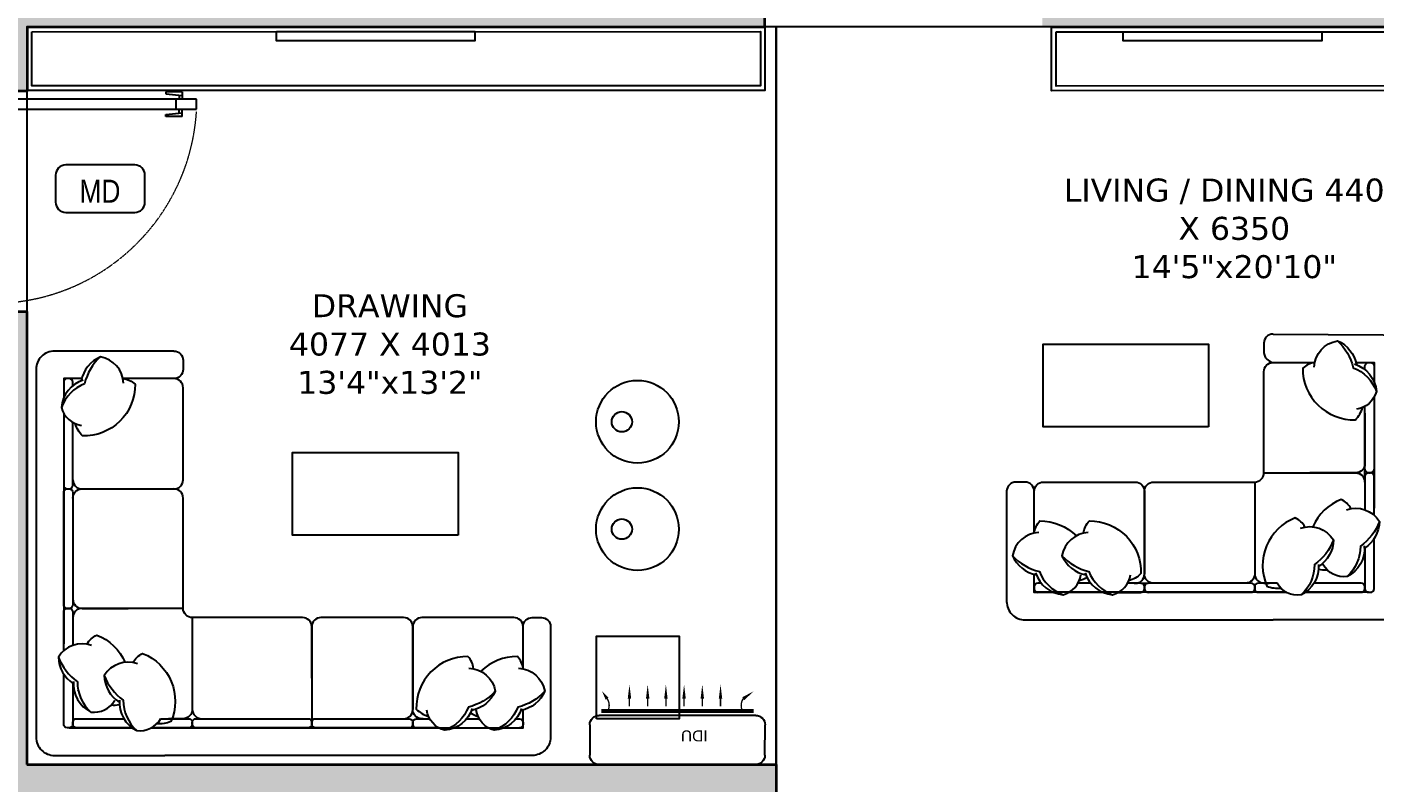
# Model space of a CAD drawing. Header units: millimetres. Extents: x -9976 to 131129, y -15735 to 207061.
# Drawn here: x 113884 to 121221, y 193638 to 197751 of the extents above; entities that cross this region are included whole.
import ezdxf
from ezdxf.enums import TextEntityAlignment as Align

# ---------------------------------------------------------------- set-up
doc = ezdxf.new("R2010")
doc.units = ezdxf.units.MM
doc.linetypes.add('3BHK  WEST_UN-3$0$DASHED', pattern=[0.75, 0.5, -0.25])
for name, color, linetype in [('A-Door', 11, 'Continuous'), ('A-Elevation 10', 8, 'Continuous'), ('A-Furniture', 8, 'Continuous'), ('A-Hatch', 252, 'Continuous'), ('A-Room Boundary', 44, 'Continuous'), ('A-Text Main', 44, 'Continuous')]:
    doc.layers.add(name, color=color, linetype=linetype)
doc.layers.add('A-Wall', color=240, linetype='Continuous', lineweight=35)
doc.styles.add('2024-08-29_TOWER-A$0$simplex-0.8', font='simplex.shx', dxfattribs={"width": 0.8})
doc.styles.add('3BHK  WEST_UN-2$0$AMISH', font='arial.ttf')
doc.styles.add('3BHK  WEST_UN-2$0$grid_text', font='verdana.ttf')
doc.styles.add('ARIAL', font='ARIALN.TTF')

# ---------------------------------------------------------------- blocks, each defined once
blk = doc.blocks.new('3BHK  WEST_UN-2$0$2024-08-29_TOWER-A$0$SIDE TABLE')
at = {"layer": 'A-Furniture'}
blk.add_lwpolyline([(0.45, 0), (0, 0), (0, 0.45), (0.45, 0.45)], close=True, dxfattribs=at)
blk = doc.blocks.new('3BHK  WEST_UN-2$0$A$C8a0db919')
at = {"layer": 'A-Furniture'}
for points in [[(1450, 1554.8, 0.414214), (1400, 1504.8), (1400, 1454.8, 0.351113), (1450, 1400), (1677.5, 1400)], [(1450, 1554.8), (2050, 1550, -0.414214), (2150, 1450), (2150, 100, -0.414214), (2050, 0), (1450, 0)], [(1674.4, 1374.9, -0.356772), (1800.5, 1518.2, -0.249542), (1904.3, 1388.4, 9.61688)], [(1800.5, 1518.2, -0.14773), (1886.4, 1372, -0.213343), (2012.4, 1243.1, -0.178662)], [(750, 419.6), (750, 700, -0.414214), (800, 750), (1350, 750, 0.414214), (1400, 800), (1400, 1350, -0.414214), (1450, 1400), (1450, 1400)], [(1677.5, 1400.1, 0.165541), (1611.4, 1369.2, 0.425989), (1897.9, 1088.4, 0.121523), (1937.3, 1155, -7.115464)], [(1950, 1361.8), (1950, 1380, -0.414214), (1970, 1400), (1980, 1400, -0.414214), (2000, 1380)], [(1893.3, 1392.2, -0.306663), (2012.4, 1243.1, -0.30633), (1903.6, 1145.7, 0.872847)], [(2000, 1211.6), (2000, 820, -0.414214), (1980, 800), (1970, 800, -0.414214), (1950, 820), (1950, 1161.3, -0.414214)], [(1950, 1125), (1950, 850, -0.414214), (1900, 800), (1650, 800)], [(150, 572.5), (150, 700, 0.414214), (100, 750), (50, 750, 0.414214), (0, 700)], [(150, 472.9), (150, 700, -0.414214), (200, 750), (700, 750, -0.414214), (750, 700), (750, 249.5)], [(1350, 750), (1350, 250, 0.414214), (1400, 200), (1429.1, 200)], [(1400, 800), (1900, 800, -0.414214), (1950, 750), (1950, 625.6)], [(1950, 750, 0.414214), (1900, 800)], [(2000, 569.7), (2000, 780, 0.414214), (1980, 800), (1970, 800, 0.414214), (1950, 780), (1950, 599.1)], [(0, 700), (0, 100, 0.414214), (100, 0), (1450, 0)], [(1873.5, 605.2, 0.165541), (1820.2, 655, 0.200231), (1666, 506.3, 0.121523)], [(1849, 598.6, -0.356772), (2028.9, 535.1, -0.249542), (1947.2, 390.3, 9.61688)], [(149.9, 472, -0.165541), (180.8, 538, -0.200231), (379.3, 457.6, -0.121523)], [(419.2, 472, -0.165541), (450.2, 538, -0.425989), (731, 251.6, -0.121523), (664.3, 212.1, 7.115464)], [(1623.6, 504.8, 0.165541), (1570.3, 554.5, 0.425989), (1416.5, 184, 0.121523), (1493.1, 172.3, -7.115464)], [(2028.9, 535.1, -0.14773), (1925.4, 400.9, -0.213343), (1852.7, 235.9, -0.178662)], [(175.1, 475, 0.356772), (31.8, 349, 0.249542), (161.6, 245.1, -9.61688)], [(444.4, 475, 0.356772), (301.2, 349, 0.249542), (431, 245.1, -9.61688)], [(694, 199.5), (700, 199.5, 0.414214), (750, 249.5), (750, 474.7)], [(1599.1, 498.2, -0.356772), (1779, 434.7, -0.249542), (1697.3, 289.9, 9.61688)], [(1950, 392.2), (1950, 170, 0.414214), (1970, 150), (1980, 150, 0.414214), (2000, 170), (2000, 442.5)], [(1779, 434.7, -0.14773), (1675.5, 300.5, -0.213343), (1602.8, 135.4, -0.178662)], [(1946.7, 402.1, -0.306663), (1852.7, 235.9, -0.30633), (1721.7, 300.5, 0.872847)], [(31.8, 349, 0.14773), (178, 263.1, 0.213343), (306.9, 137, 0.178662)], [(301.2, 349, 0.14773), (447.3, 263.1, 0.213343), (576.2, 137, 0.178662)], [(1696.7, 301.6, -0.306663), (1602.8, 135.4, -0.30633), (1471.8, 200.1, 0.872847)], [(255.2, 149.5), (150, 149.5), (150, 247.7, 0.414214)], [(157.8, 256.2, 0.306663), (306.9, 137, 0.30633), (404.3, 245.9, -0.872847)], [(436.9, 231.7, -0.071865), (395, 212.1, 7.115464)], [(427.1, 256.2, 0.306663), (576.2, 137, 0.30633), (673.7, 245.9, -0.872847)], [(800, 199.5, -0.414214), (750, 249.5)], [(1350, 250), (1350, 250, -0.414214), (1300, 200), (1183.2, 200)], [(1696.8, 275.2, 0.071865), (1743, 272.7, -7.115464)], [(188.2, 199.5), (170, 199.5, 0.414214), (150, 179.5), (150, 169.5, 0.414214), (170, 149.5)], [(457.5, 199.5), (388.7, 199.5, 0.414214)], [(607.7, 149.5), (730, 149.5, 0.414214), (750, 169.5), (750, 179.5, 0.414214), (730, 199.5), (658.1, 199.5, 0.414214)], [(1471.9, 200), (1370, 200, 0.414214), (1350, 180), (1350, 170, 0.414214), (1370, 150), (1523, 150)], [(1626.9, 150), (1930, 150, 0.414214), (1950, 170), (1950, 180, 0.414214), (1930, 200), (1672.8, 200)]]:
    blk.add_lwpolyline(points, format="xyb", dxfattribs=at)
for points in [[(1901.7, 1400), (2000, 1400), (2000, 1294.8)], [(2000, 1211.6), (2000, 607.7)], [(1921.2, 352.2), (1920.6, 353.8)], [(1523, 150), (150, 150)], [(524.5, 149.5), (338.4, 149.5)], [(1970, 150), (1626.9, 150)]]:
    blk.add_lwpolyline(points, dxfattribs=at)
for points in [[(2000, 820), (2000, 780, 0.414214), (1980, 800), (1970, 800, 0.414214), (1950, 780), (1950, 820, 0.414214), (1970, 800), (1980, 800, 0.414214)], [(730, 200), (770, 199.5, 0.414214), (750, 179.5), (750, 169.5, 0.414214), (770, 149.5), (730, 150, 0.414214), (750, 170), (750, 180, 0.414214)], [(1330, 200), (770, 200, 0.414214), (750, 180), (750, 170, 0.414214), (770, 150), (1330, 150, 0.414214), (1350, 170), (1350, 180, 0.414214)]]:
    blk.add_lwpolyline(points, format="xyb", close=True, dxfattribs=at)
blk = doc.blocks.new('3BHK  WEST_UN-2$0$A$C5b52bd6b')
at = {"layer": 'A-Furniture'}
for points in [[(750, 2200), (100, 2200, 0.414214), (0, 2100), (0, 100, 0.414214), (100, 0), (700, 0)], [(349.5, 2168.2, 0.14773), (263.6, 2022, 0.213343), (137.6, 1893.1, 0.178662)], [(475.6, 2024.9, 0.356772), (349.5, 2168.2, 0.249542), (245.7, 2038.4, -9.61688)], [(750, 2200, -0.414214), (800, 2150), (800, 2100, -0.414214), (750, 2050), (472.5, 2050)], [(256.7, 2042.2, 0.306663), (137.6, 1893.1, 0.30633), (246.4, 1795.7, -0.872847)], [(200, 2011.8), (200, 2030, 0.414214), (180, 2050), (170, 2050, 0.414214), (150, 2030)], [(472.5, 2050.1, -0.165541), (538.6, 2019.2, -0.425989), (252.1, 1738.4, -0.121523), (212.7, 1805, 7.115464)], [(1500, 419.6), (1500, 700, 0.414214), (1450, 750), (850, 750, -0.414214), (800, 800), (800, 1400, 0.414214), (750, 1450, 0.414214), (800, 1500), (800, 2000, 0.414214), (750, 2050), (750, 2050)], [(150, 1861.6), (150, 1470, 0.414214), (170, 1450), (180, 1450, 0.414214), (200, 1470), (200, 1811.3, 0.414214)], [(200, 1500, 0.414214), (250, 1450), (750, 1450, 0.414214)], [(200, 1400, -0.414214), (250, 1450)], [(200, 1125), (200, 850, 0.414214), (250, 800), (500, 800)], [(150, 569.7), (150, 780, -0.414214), (170, 800), (180, 800, -0.414214), (200, 780), (200, 599.1)], [(800, 800), (250, 800, 0.414214), (200, 750), (200, 625.6)], [(850, 750), (850, 250, -0.414214), (800, 200), (720.9, 200)], [(2050, 474.7), (2050, 700, 0.414214), (2000, 750), (1550, 750, 0.414214), (1500, 700), (1500, 180.2)], [(2650, 472.9), (2650, 700, 0.414214), (2600, 750), (2100, 750, 0.414214), (2050, 700), (2050, 249.5)], [(2650, 572.5), (2650, 700, -0.414214), (2700, 750), (2750, 750, -0.414214), (2800, 700)], [(2800, 700), (2800, 100, -0.414214), (2700, 0), (700, 0)], [(301, 598.6, 0.356772), (121.1, 535.1, 0.249542), (202.8, 390.3, -9.61688)], [(276.5, 605.2, -0.165541), (329.8, 655, -0.200231), (484, 506.3, -0.121523)], [(121.1, 535.1, 0.14773), (224.6, 400.9, 0.213343), (297.3, 235.9, 0.178662)], [(526.4, 504.8, -0.165541), (579.7, 554.5, -0.425989), (733.5, 184, -0.121523), (656.9, 172.3, 7.115464)], [(2380.8, 472, 0.165541), (2349.8, 538, 0.425989), (2069, 251.6, 0.121523), (2135.7, 212.1, -7.115464)], [(2650.1, 472, 0.165541), (2619.2, 538, 0.200231), (2420.7, 457.6, 0.121523)], [(200, 392.2), (200, 170, -0.414214), (180, 150), (170, 150, -0.414214), (150, 170), (150, 442.5)], [(550.9, 498.2, 0.356772), (371, 434.7, 0.249542), (452.7, 289.9, -9.61688)], [(2106, 199.5), (2100, 199.5, -0.414214), (2050, 249.5), (2050, 474.7)], [(2355.6, 475, -0.356772), (2498.8, 349, -0.249542), (2369, 245.1, 9.61688)], [(2624.9, 475, -0.356772), (2768.2, 349, -0.249542), (2638.4, 245.1, 9.61688)], [(203.3, 402.1, 0.306663), (297.3, 235.9, 0.30633), (428.3, 300.5, -0.872847)], [(371, 434.7, 0.14773), (474.5, 300.5, 0.213343), (547.2, 135.4, 0.178662)], [(453.3, 301.6, 0.306663), (547.2, 135.4, 0.30633), (678.2, 200.1, -0.872847)], [(2498.8, 349, -0.14773), (2352.7, 263.1, -0.213343), (2223.8, 137, -0.178662)], [(2768.2, 349, -0.14773), (2622, 263.1, -0.213343), (2493.1, 137, -0.178662)], [(453.2, 275.2, -0.071865), (407, 272.7, 7.115464)], [(850, 250), (850, 250, 0.414214), (900, 200), (1016.8, 200)], [(2000, 199.5, 0.414214), (2050, 249.5)], [(2372.9, 256.2, -0.306663), (2223.8, 137, -0.30633), (2126.3, 245.9, 0.872847)], [(2363.1, 231.7, 0.071865), (2405, 212.1, -7.115464)], [(2642.2, 256.2, -0.306663), (2493.1, 137, -0.30633), (2395.7, 245.9, 0.872847)], [(2544.8, 149.5), (2650, 149.5), (2650, 247.7, -0.414214)], [(523.1, 150), (220, 150, -0.414214), (200, 170), (200, 180, -0.414214), (220, 200), (477.2, 200)], [(678.1, 200), (830, 200, -0.414214), (850, 180), (850, 170, -0.414214), (830, 150), (627, 150)], [(2192.3, 149.5), (2070, 149.5, -0.414214), (2050, 169.5), (2050, 179.5, -0.414214), (2070, 199.5), (2141.9, 199.5, -0.414214)], [(2342.5, 199.5), (2411.3, 199.5, -0.414214)], [(2611.8, 199.5), (2630, 199.5, -0.414214), (2650, 179.5), (2650, 169.5, -0.414214), (2630, 149.5)]]:
    blk.add_lwpolyline(points, format="xyb", dxfattribs=at)
for points in [[(248.3, 2050), (150, 2050), (150, 1944.8)], [(150, 1861.6), (150, 607.7)], [(228.8, 352.2), (229.4, 353.8)], [(180, 150), (523.1, 150)], [(627, 150), (2650, 150)], [(2275.5, 149.5), (2461.6, 149.5)]]:
    blk.add_lwpolyline(points, dxfattribs=at)
for points in [[(150, 820), (150, 1430, -0.414214), (170, 1450), (180, 1450, -0.414214), (200, 1430), (200, 820, -0.414214), (180, 800), (170, 800, -0.414214)], [(870, 200), (1480, 200, -0.414214), (1500, 180), (1500, 170, -0.414214), (1480, 150), (870, 150, -0.414214), (850, 170), (850, 180, -0.414214)], [(1520, 200), (2030, 199.5, -0.414214), (2050, 179.5), (2050, 169.5, -0.414214), (2030, 149.5), (1520, 150, -0.414214), (1500, 170), (1500, 180, -0.414214)]]:
    blk.add_lwpolyline(points, format="xyb", close=True, dxfattribs=at)
blk = doc.blocks.new('A$Cd470dc81')
at = {"layer": 'A-Door'}
for p, q in [((0, -55.5), (0, 0)), ((0, 0), (62.5, 0)), ((62.5, 0), (62.5, -44.4)), ((55.5, -55.5), (0, -55.5)), ((62.5, -44.4), (55.5, -44.4)), ((55.5, -44.4), (55.5, -55.5)), ((90.2, -33.3), (56.9, -33.3)), ((1173.1, -44.4), (62.5, -44.4)), ((62.5, -44.4), (62.5, -99.9)), ((73.6, -16.7), (73.6, -50)), ((173.5, -99.9), (173.5, -44.4)), ((1006.5, -5.6), (1006.5, -16.7)), ((1095.4, -5.6), (1006.5, -5.6)), ((1006.5, -16.7), (1095.4, -24.9)), ((1062, -99.9), (1062, -44.4)), ((1078.7, -23.3), (1078.7, -44.4)), ((1095.4, -5.6), (1095.4, -44.4)), ((1173.1, -99.9), (1173.1, -44.4)), ((62.5, -99.9), (1173.1, -99.9)), ((62.5, -99.9), (62.5, -99.9)), ((1006.5, -127.7), (1095.4, -119.5)), ((1006.5, -138.8), (1006.5, -127.7)), ((1095.4, -138.8), (1006.5, -138.8)), ((1078.7, -121), (1078.7, -99.9)), ((1095.4, -138.8), (1095.4, -99.9)), ((55.5, -1144.5), (0, -1144.5)), ((0, -1144.5), (0, -1200)), ((55.5, -1155.6), (55.5, -1144.5)), ((62.5, -1155.6), (55.5, -1155.6)), ((62.5, -1200), (62.5, -1155.6)), ((0, -1200), (62.5, -1200))]:
    blk.add_line(p, q, dxfattribs=at)
blk.add_circle((73.6, -33.3), 11.1, dxfattribs=at)
at = {"layer": 'A-Door', "linetype": '3BHK  WEST_UN-3$0$DASHED', "lineweight": 0}
blk.add_arc((61.2, -41.8), 1113.8, 270.08223, 356.3506, dxfattribs=at)
blk = doc.blocks.new('3BHK  WEST_UN-2$0$WALL MOUNTED SPLIT AC')
for p, q in [((18065.12, -8113.34), (18065.11, -8079.5)), ((18067.15, -8077.46), (18073.71, -8077.46)), ((18075.75, -8079.5), (18075.75, -8113.29)), ((18064.01, -8112.84, 0), (18064, -8079.99, 0)), ((18064.41, -8112.84, 0), (18064.41, -8079.99, 0)), ((18073.72, -8115.33), (18067.16, -8115.38))]:
    blk.add_line(p, q)
at = {"elevation": 0}
for points in [[(18059.86, -8080.11, 0, 0.75, 0), (18061.51, -8081.22, 0.75, 0.75, 0)], [(18058.43, -8086.05, 0, 0.75, 0), (18061.52, -8086.05, 0.75, 0.75, 0)], [(18058.44, -8089.99, 0, 0.75, 0), (18061.52, -8089.99, 0.75, 0.75, 0)], [(18058.44, -8093.93, 0, 0.75, 0), (18061.52, -8093.93, 0.75, 0.75, 0)], [(18058.44, -8097.86, 0, 0.75, 0), (18061.52, -8097.86, 0.75, 0.75, 0)], [(18058.44, -8101.8, 0, 0.75, 0), (18061.52, -8101.8, 0.75, 0.75, 0)], [(18058.44, -8105.74, 0, 0.75, 0), (18061.52, -8105.74, 0.75, 0.75, 0)], [(18059.87, -8112.95, 0, 0.75, 0), (18061.51, -8110.65, 0.75, 0.75, 0)]]:
    blk.add_lwpolyline(points, format="xyseb", dxfattribs=at)
at = {"const_width": 0.3, "elevation": 0}
for points in [[(18061.51, -8081.22, 0.246742), (18063.87, -8081.49, -4.761831)], [(18061.51, -8110.65, -0.246742), (18063.87, -8110.38, 4.761831)]]:
    blk.add_lwpolyline(points, format="xyb", dxfattribs=at)
for points in [[(18061.52, -8086.05), (18063.17, -8086.05)], [(18061.52, -8089.99), (18063.17, -8089.99)], [(18061.52, -8093.93), (18063.17, -8093.93)], [(18061.52, -8097.86), (18063.17, -8097.86)], [(18061.52, -8101.8), (18063.17, -8101.8)], [(18061.52, -8105.74), (18063.17, -8105.74)]]:
    blk.add_lwpolyline(points, dxfattribs=at)
for centre, start, end in [((18067.15, -8079.5), 90.0082, 180.0082), ((18073.71, -8079.5), 0.0078, 90.0078), ((18067.16, -8113.34), 180.0082, 270.0082), ((18073.71, -8113.29), 270.0078, 0.0078)]:
    blk.add_arc(centre, 2.04, start, end)
at = {"layer": 'A-Elevation 10', "style": '3BHK  WEST_UN-2$0$AMISH'}
blk.add_attdef('IDU', text='', height=2.4, rotation=90.0082, dxfattribs=at).set_placement((17772.56, -7418.94, 0), align=Align.MIDDLE_CENTER)
blk = doc.blocks.new('2024-08-29_TOWER-A$0$WNTG')
at = {"layer": 'A-Text Main'}
blk.add_lwpolyline([(-187.8, 246.2), (187.8, 246.2, -0.414214), (242.8, 191.2), (242.8, 43.3, -0.414214), (187.8, -11.7), (-187.8, -11.7, -0.414214), (-242.8, 43.3), (-242.8, 191.2, -0.414214)], format="xyb", close=True, dxfattribs=at)
at = {"layer": 'A-Text Main', "style": '2024-08-29_TOWER-A$0$simplex-0.8', "width": 0.8}
blk.add_attdef('WNTG', text='', height=150, dxfattribs=at).set_placement((-1.6, 43), align=Align.CENTER)
blk = doc.blocks.new('Unit_2')
at = {"layer": 'A-Hatch', "linetype": 'Continuous'}
h = blk.add_hatch(color=256, dxfattribs=at)
h.dxf.hatch_style = 1
h.paths.add_polyline_path([(252.1, 9544.7), (4266.6, 9544.7), (4266.6, 9794.7), (250, 9794.7), (250, 14070.1), (817, 14070.1), (817, 14320.1), (0, 14320.1), (0, 9197), (252.1, 9197)])
h.paths.add_polyline_path([(6027, 13970.8), (6027, 14320.1), (4167, 14320.1), (4167, 14070.1), (5777, 14070.1), (5777, 13970.8)])
h.paths.add_polyline_path([(7687, 14320.1), (7437, 14320.1), (7437, 12653), (7687, 12653), (7687, 14070.1), (9364.7, 14070.1), (9364.7, 14320.1)])
h.paths.add_polyline_path([(5777, 13220.8), (5777, 9544.7), (7687, 9544.7), (7687, 9794.7), (6027, 9794.7), (6027, 13220.8)])
h.paths.add_polyline_path([(11114.6, 9794.7), (8686.6, 9794.7), (8686.6, 9544.7), (11364.6, 9544.7), (11364.6, 13220.1), (11114.6, 13220.1)])
h.paths.add_polyline_path([(11364.6, 5755), (8726.6, 5755), (8726.6, 5505), (11114.6, 5505), (11114.6, 0), (11364.6, 0)])
h.paths.add_polyline_path([(7625, 250), (7625, 3195), (5741, 3195), (5741, 2995), (7425, 2995), (7425, 250), (6799.5, 250), (6799.5, 0), (8075, 0), (8075, 250)])
h.paths.add_polyline_path([(4327, 1729.3), (4327, 3735), (4127, 3735), (4127, 1729.3)], flags=17)
h.paths.add_polyline_path([(250, 5532), (4327, 5532), (4327, 4735), (4127, 4735), (4127, 5332), (250, 5332), (250, 250), (3029.9, 250), (3029.9, 0), (0, 0), (0, 7997), (250, 7997)])
h.paths.add_polyline_path([(4129.9, 0), (6049.5, 0), (6049.5, 250), (5841, 250), (5841, 962.8), (5741, 962.8), (5741, 250), (4129.9, 250)])
at = {"layer": 'A-Furniture', "linetype": 'Continuous'}
for points in [[(252.1, 9544.7), (4266.6, 9544.7), (4266.6, 9199.7), (252.1, 9198.8)], [(5827, 9544), (7687, 9544), (7687, 9199), (5827, 9198.1)], [(277.1, 9518.8), (4241.6, 9519.7), (4241.6, 9224.7), (277.1, 9223.8)], [(1608.1, 9519.7), (2688.1, 9519.7), (2688.1, 9469.7), (1608.1, 9469.7)], [(5852, 9518.1), (7662, 9519), (7662, 9224), (5852, 9223.1)], [(6217, 9518.9), (7297, 9518.9), (7297, 9468.9), (6217, 9468.9)], [(6679.9, 7369.4), (5779.9, 7369.4), (5779.9, 7819.4), (6679.9, 7819.4)], [(2596.1, 6779.6), (1696.1, 6779.6), (1696.1, 7229.6), (2596.1, 7229.6)]]:
    blk.add_lwpolyline(points, close=True, dxfattribs=at)
for centre, radius in [((3572.6, 7397.1), 225), ((3488, 7397.1), 55.3), ((3572.6, 6813.1), 225), ((3488, 6813.1), 55.3)]:
    blk.add_circle(centre, radius, dxfattribs=at)
at = {"layer": 'A-Room Boundary', "color": 3, "linetype": 'Continuous'}
for points in [[(250, 5532), (4327, 5532), (4327, 9544.7), (250, 9544.7)], [(4327, 3195), (8726.6, 3195), (8726.6, 9544.7), (4327, 9544.7)]]:
    blk.add_lwpolyline(points, close=True, dxfattribs=at)
at = {"layer": 'A-Wall'}
for points in [[(252.1, 9544.7), (4266.6, 9544.7), (4266.6, 9794.7), (250, 9794.7), (250, 14070.1), (817, 14070.1), (817, 14320.1), (0, 14320.1), (0, 9197), (252.1, 9197)], [(250, 5532), (4327, 5532), (4327, 4735), (4127, 4735), (4127, 5332), (250, 5332), (250, 250), (3029.9, 250), (3029.9, 0), (0, 0), (0, 7997), (250, 7997)]]:
    blk.add_lwpolyline(points, close=True, dxfattribs=at)
at = {"layer": 'A-Door', "linetype": 'Continuous'}
blk.add_blockref('A$Cd470dc81', (0, 9197), dxfattribs=at)
at = {"layer": 'A-Elevation 10', "color": 2}
ref = blk.add_blockref('3BHK  WEST_UN-2$0$WALL MOUNTED SPLIT AC', (-200014.7, 460538.8), dxfattribs=dict(at, xscale=-25.17221723757716, yscale=25.17221723757716, zscale=25.17221723757715, rotation=90))
ref.add_attrib('IDU', 'IDU', dxfattribs={"layer": 'A-Furniture', "height": 60.41, "rotation": 179.99177, "style": '3BHK  WEST_UN-2$0$AMISH'}).set_placement((3881.8, 5688.2, 0), align=Align.MIDDLE_CENTER)
at = {"layer": 'A-Furniture', "ltscale": 600}
for name, p in [('3BHK  WEST_UN-2$0$A$C8a0db919', (5582, 6319.4)), ('3BHK  WEST_UN-2$0$A$C5b52bd6b', (300, 5582))]:
    blk.add_blockref(name, p, dxfattribs=at)
at = {"layer": 'A-Furniture', "ltscale": 600, "xscale": 1000, "yscale": 1000, "zscale": 1000, "rotation": 270}
blk.add_blockref('3BHK  WEST_UN-2$0$2024-08-29_TOWER-A$0$SIDE TABLE', (3349.7, 6231.5), dxfattribs=at)
at = {"layer": 'A-Text Main'}
ref = blk.add_blockref('2024-08-29_TOWER-A$0$WNTG', (648.9, 8782.4), dxfattribs=dict(at, xscale=-1, rotation=180))
ref.add_attrib('WNTG', 'MD', dxfattribs={"height": 125, "style": 'ARIAL'}).set_placement((647.3, 8588.9), align=Align.CENTER)
at = {"layer": 'A-Text Main', "color": 3, "linetype": 'Continuous', "char_height": 125, "attachment_point": 5, "style": '3BHK  WEST_UN-2$0$grid_text'}
for s, insert, width in [('LIVING / DINING 4400 X 6350\\P14\'5"x20\'10"', (6820.7, 8448.1, 0), 1901.456), ('DRAWING \\P4077 X 4013\\P13\'4"x13\'2"', (2225.4, 7818.8, 0), 1453.819)]:
    blk.add_mtext(s, dxfattribs=dict(at, insert=insert, width=width))

msp = doc.modelspace()

# ---------------------------------------------------------------- block references
at = {"linetype": 'Continuous'}
msp.add_blockref('Unit_2', (113633.6, 188206.3), dxfattribs=at)

doc.saveas('drawing.dxf')
